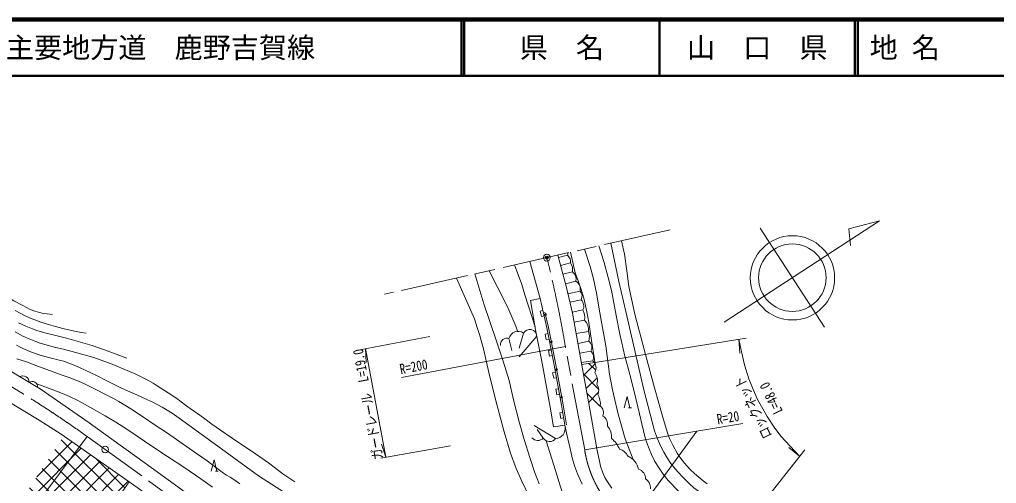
# Model space of a CAD drawing. Units: millimetres, scale not verified. Extents: x 40000 to 680000, y 20000 to 380000.
# Drawn here: x 219160 to 392934, y 297416 to 380000 of the extents above; entities that cross this region are included whole.
import ezdxf
from ezdxf.enums import TextEntityAlignment as Align

# ---------------------------------------------------------------- set-up
doc = ezdxf.new("R2010")
doc.units = ezdxf.units.MM
doc.header["$LTSCALE"] = 1000
doc.header["$PDMODE"] = 32
doc.header["$PDSIZE"] = 500
doc.linetypes.add('CHAIN', pattern=[18.5, 12, -1.5, 3.5, -1.5])
for name, color, linetype, lineweight in [('M-BGD', 7, 'Continuous', 13), ('M-BMK', 2, 'CHAIN', 13), ('M-BMK-SRVR', 3, 'Continuous', 13), ('M-STR-HTXT', 7, 'Continuous', 13), ('M-TTL', 2, 'Continuous', 140), ('M-TTL-LINE', 7, 'Continuous', 50)]:
    doc.layers.add(name, color=color, linetype=linetype, lineweight=lineweight)
doc.layers.add('M-OTRS', color=6, linetype='Continuous')
doc.layers.add('M-TTL-TXT', color=7, linetype='Continuous')
doc.styles.add('ＭＳ ゴシック', font='')
doc.styles.get('ＭＳ ゴシック').set_extended_font_data('MS Gothic')
pattern_1 = [(45, (0, -0), (-1414.214, 1414.214), []), (135, (0, -0), (-1414.214, -1414.214), [])]

msp = doc.modelspace()

# ---------------------------------------------------------------- hatches: boundary and pattern name
at = {"layer": 'M-BGD'}
for points in [[(312749, 327341, -0.41421), (312569, 327452, -0.41421), (312681, 327633, -1)], [(313792, 322451, -1), (313734, 322746, -0.41421), (313910, 322627, -0.41421)], [(314730, 317540, -1), (314677, 317835, -1)], [(315629, 312622, -1), (315575, 312917, -1)]]:
    msp.add_hatch(color=256, dxfattribs=at).paths.add_polyline_path(points)
h = msp.add_hatch(dxfattribs=at)
h.set_pattern_fill('USER', color=256, style=0, pattern_type=2)
h.set_pattern_definition(pattern_1)
h.paths.add_polyline_path([(321468, 317178, 0.30244), (321416, 318939), (319185, 318592), (320586, 310887), (322461, 311221, 0.16953), (322010, 313239, 0.27102), (321851, 315060, 0.23202)])
h = msp.add_hatch(dxfattribs=at)
h.set_pattern_fill('USER', color=256, style=0, pattern_type=2)
h.set_pattern_definition(pattern_1)
h.paths.add_polyline_path([(238650, 297712), (227015, 305864), (220468, 295902), (227348, 291408), (229241, 289983), (231111, 287049)])

# ---------------------------------------------------------------- linework, layer by layer
for p, q in [((316628, 338029), (315026, 337662)), ((311739, 330325), (309914, 336928)), ((317146, 336666), (315403, 336221)), ((317507, 335110), (315811, 334658)), ((318139, 333427), (316259, 332945)), ((311739, 330325), (310047, 330000)), ((318872, 331669), (316698, 331165)), ((319064, 330098), (317055, 329664)), ((312237, 328208), (311750, 328094)), ((311750, 328094), (311979, 327120)), ((311979, 327120), (312466, 327235)), ((319380, 328318), (317469, 327925)), ((319673, 326475), (317809, 326125)), ((306217, 323224), (306734, 321070)), ((311155, 323639), (308016, 319936)), ((308817, 324196), (308053, 321479)), ((313164, 324097), (312673, 324001)), ((312673, 324001), (312865, 323020)), ((320350, 324458), (318180, 324098)), ((312865, 323020), (313356, 323115)), ((320408, 322751), (318499, 322354)), ((313740, 321153), (313249, 321057)), ((313249, 321057), (313441, 320075)), ((313441, 320075), (313932, 320171)), ((320791, 320947), (318821, 320596)), ((321118, 319257), (319121, 318944)), ((319185, 318592), (321416, 318939)), ((314483, 317223), (313992, 317133)), ((313992, 317133), (314171, 316149)), ((314171, 316149), (314663, 316239)), ((315023, 314272), (314531, 314182)), ((314531, 314182), (314711, 313198)), ((314711, 313198), (315202, 313288)), ((315768, 310066), (315275, 309985)), ((315275, 309985), (315438, 308998)), ((327486, 310904), (327986, 310904)), ((314512, 305425), (310710, 307759)), ((316145, 307784), (314114, 307495)), ((315438, 308998), (315931, 309079)), ((312315, 305508), (311214, 306996)), ((254020, 299608), (254520, 299608)), ((238650, 297712), (231111, 287049))]:
    msp.add_line(p, q, dxfattribs=at)
for points in [[(196908, 341121), (198409, 340690), (199263, 340406), (200215, 340039), (201369, 339567), (204741, 338019), (208069, 336502), (210093, 335444), (211400, 334696), (212874, 333793), (213480, 333426), (214074, 333019), (215048, 332228), (216081, 331357), (216807, 330815), (217371, 330419), (218162, 329943), (219757, 329066), (221066, 328403), (221877, 328080), (222716, 327832), (223398, 327684), (224089, 327592), (225039, 327500)], [(326253, 340623), (326745, 338229), (327164, 335263), (327541, 332484), (327993, 330255), (328614, 327579), (330519, 320358), (332129, 314467), (333632, 308989), (334406, 306442), (334797, 305432), (335355, 304250), (336122, 302822), (336611, 302106), (337434, 301029), (338432, 299909), (339236, 299162), (339977, 298519), (340768, 297911), (341485, 297378)], [(319672, 339135), (320654, 336023), (321241, 333822), (321776, 331270), (322404, 327811), (323420, 321890), (324099, 316849), (324633, 314108), (325602, 309993), (326912, 305364), (328308, 301659)], [(322224, 339712), (323069, 336947), (323873, 334098), (324452, 331774), (324874, 329575), (325306, 327317), (325953, 323971), (326827, 320094), (327396, 317938), (328054, 315462), (328858, 312302), (329459, 309826), (329848, 308011), (330434, 305542), (330723, 304634), (331135, 303592), (331592, 302564), (332190, 301354), (332911, 300139), (333629, 299091), (334509, 297967), (336376, 296061)], [(324317, 340185), (325782, 333388), (327027, 328029), (330189, 314088), (332132, 306763), (332632, 305353), (333183, 304120), (333794, 302965), (334330, 302008), (335025, 300964), (335780, 300031), (336984, 298739), (338329, 297363), (339100, 296669), (339908, 296054), (340744, 295492), (341738, 294886), (342890, 294219), (344292, 293495), (346642, 292401), (349391, 290903), (353693, 288295)], [(324518, 296587), (323718, 297704), (323300, 298484), (322932, 299325), (322508, 300506), (322262, 301689), (321933, 303263), (320747, 310000), (318846, 320459), (317514, 327736), (316433, 332281), (314922, 338060)], [(317153, 338565), (317974, 334933), (318571, 333279), (319173, 331610), (319539, 330387), (320081, 327991), (320429, 326066), (320917, 322875), (321563, 318685)], [(307213, 336317), (308480, 332847), (309051, 330992), (310854, 325288)], [(296873, 333979), (300060, 326710), (300563, 325200), (300970, 323949), (301671, 321380), (302631, 317196), (303819, 312376), (305385, 306628), (306514, 302819), (307507, 300088), (308433, 297971), (310592, 293506), (312379, 289838), (314078, 286666), (314922, 285373), (315850, 283967), (317018, 282421), (319037, 279861), (320227, 278795), (321108, 277989), (321540, 277532), (321760, 277322)], [(300138, 334717), (301777, 329399), (303956, 322923), (305199, 319200), (306236, 315771), (307046, 312289), (308030, 308368), (308906, 305243), (309917, 302027), (310753, 299506), (311578, 297323)], [(302672, 335290), (304132, 332448), (306018, 328740), (307430, 325437), (307747, 324501)], [(311739, 330325), (312964, 325118), (314131, 319150), (315555, 311361), (316145, 307784)], [(314114, 307495), (313531, 311024), (312108, 318813), (310941, 324781), (310047, 330000)], [(218400, 328186), (219296, 327726), (220071, 327337), (220939, 326927), (221908, 326520), (222958, 326135), (224284, 325706), (225529, 325334), (226851, 325023), (228690, 324590), (230149, 324301), (231022, 324157)], [(316440, 307840), (315850, 311413), (314426, 319205), (313258, 325182), (312621, 327885)], [(218985, 326024), (220281, 325438), (221440, 324952), (222213, 324666), (223633, 324242), (225627, 323769), (227509, 323271), (230029, 322588), (232062, 321982), (234258, 321227), (237316, 320096), (238240, 319742)], [(218353, 324382), (219745, 323648), (220868, 323138), (222044, 322677), (222818, 322415), (223913, 322065), (225320, 321684), (226966, 321296), (228925, 320790), (230633, 320318), (232358, 319818), (233527, 319442), (235312, 318762), (237620, 317832), (239846, 316850), (241878, 315869), (242939, 315288), (243641, 314825), (245613, 313563), (247144, 312523), (248691, 311329), (249490, 310780), (251217, 309558), (252116, 308926), (253358, 307952), (254921, 306892), (257008, 305504), (261126, 302721), (263434, 301098), (265982, 299160), (268104, 297680)], [(218605, 322015), (219653, 321521), (221000, 320904), (222095, 320478), (222998, 320208), (224122, 319895), (225104, 319682), (225986, 319447), (227017, 319170), (227780, 318904), (228599, 318565), (229854, 318048), (231849, 317123), (233071, 316515), (234437, 315813), (237086, 314522), (237955, 314105), (240000, 313223), (241948, 312333), (243016, 311835), (244546, 310986), (246296, 309946), (247547, 309028), (255082, 303609), (261689, 298797), (266308, 295784)], [(214166, 319407), (223003, 314143), (231546, 308203), (242571, 300269), (251659, 293688)], [(218708, 319627), (220402, 319039), (222534, 318244), (224640, 317480), (226738, 316724), (227991, 316283), (229379, 315719), (230600, 315199), (232270, 314393), (234931, 313039), (235902, 312533), (236834, 312002), (238982, 310685), (241226, 309194), (243308, 307813), (245281, 306505), (248264, 304417), (250661, 302725), (252550, 301444), (253300, 300876), (255424, 299224), (255982, 298918), (256624, 298559), (257444, 298015), (258356, 297356)], [(222211, 315171), (223643, 314630), (226187, 313676), (227202, 313278), (228044, 312926), (229537, 312180), (231278, 311249), (234379, 309475), (236288, 308304), (238074, 307195), (240272, 305711), (242543, 304163), (245508, 302201), (248373, 300292), (251427, 298218), (253489, 296766)], [(326736, 310904), (327236, 312904), (327736, 310904)], [(217232, 311946), (222651, 308688), (226583, 306167), (238650, 297712), (263452, 280065)], [(319257, 297302), (318424, 299156), (317905, 300573), (317450, 302000), (317086, 303661), (316666, 305374), (316145, 307784)], [(312836, 305013), (314484, 299696), (315356, 296824), (315963, 295082), (316800, 293293), (317760, 291479), (318631, 290027), (319617, 288582), (320956, 286864), (322144, 285633), (324296, 283630), (325152, 282955), (325586, 282571), (326447, 282026), (327084, 281739), (328170, 281359), (329567, 280956), (331409, 280528), (333823, 280039), (335696, 279637)], [(253270, 299608), (253770, 301608), (254270, 299608)]]:
    msp.add_lwpolyline(points, dxfattribs=at)
for centre in [(312715, 327487), (313763, 322599), (314703, 317688), (315602, 312769)]:
    msp.add_circle(centre, 150, dxfattribs=at)
for centre, radius, start, end in [((315356, 338350), 1311, 345.84346, 4.55877), ((315765, 336921), 1405, 349.53807, 52.11166), ((315665, 335503), 1883, 347.98075, 38.14221), ((316444, 333751), 1726, 349.19599, 51.96824), ((317255, 332027), 1656, 347.52539, 57.73494), ((317886, 330752), 1347, 330.97947, 42.93883), ((317922, 328977), 1600, 335.64483, 44.4639), ((316319, 326885), 3380, 353.03314, 25.08071), ((318022, 324799), 2353, 351.66199, 45.41762), ((305870, 322089), 1187, 72.98381, 184.19905), ((307848, 322824), 1679, 54.78792, 166.24759), ((309906, 323584), 1250, 2.51702, 150.65863), ((318130, 323528), 2406, 341.14789, 22.72048), ((319549, 321626), 1415, 331.36804, 52.63784), ((319836, 319886), 1428, 333.85848, 48.03681), ((320119, 318020), 1590, 328.02223, 51.0819), ((219718, 315415), 1160, 359.70302, 118.73264), ((319499, 315728), 2445, 344.13106, 36.38135), ((221432, 314659), 932, 351.96351, 126.47215), ((320374, 314014), 1810, 334.64423, 35.30012), ((319346, 311584), 3136, 353.35911, 31.8464), ((321429, 309996), 1602, 339.05298, 49.91336), ((321993, 307910), 1778, 350.9819, 58.36195), ((321540, 305715), 2924, 354.17889, 40.96505), ((314470, 307187), 1763, 271.36966, 11.6778), ((311326, 306374), 1313, 218.23808, 318.7954), ((313440, 306171), 1306, 210.47707, 325.16176), ((321783, 301953), 4372, 21.23122, 52.42678), ((325063, 301019), 2640, 28.112, 72.47176), ((326118, 299331), 3197, 11.10177, 66.50931), ((328792, 298294), 1715, 357.58152, 74.3672), ((329505, 296623), 1886, 355.49969, 57.94909)]:
    msp.add_arc(centre, radius, start, end, dxfattribs=at)
at = {"layer": 'M-BMK'}
for p, q in [((334920, 342583), (284078, 331085)), ((319688, 303382), (316249, 321814)), ((231164, 305794), (277728, 272128))]:
    msp.add_line(p, q, dxfattribs=at)
for centre, radius, start, end in [((118978, 288884), 200000, 9.477, 14.10232), ((114606, 143269), 200000, 54.35317, 61.62667), ((339453, 306438), 20000, 188.78789, 233.82547)]:
    msp.add_arc(centre, radius, start, end, dxfattribs=at)
at = {"layer": 'M-BMK-SRVR'}
for p, q in [((344490, 326120), (372139, 344188)), ((372139, 344188), (366654, 342761)), ((350884, 342842), (362372, 325262)), ((366654, 342761), (366995, 339780))]:
    msp.add_line(p, q, dxfattribs=at)
for centre, radius in [((356651, 334017), 7500), ((356628, 334052), 6000), ((312951, 337615), 600), ((234391, 303461), 600)]:
    msp.add_circle(centre, radius, dxfattribs=at)
at = {"layer": 'M-OTRS'}
msp.add_point((312951, 337615), dxfattribs=at)
at = {"layer": 'M-STR-HTXT'}
for p, q in [((279684, 321222), (292159, 323587)), ((321574, 318951), (348416, 323299)), ((316249, 321814), (287078, 316308)), ((347136, 323092), (347267, 320640)), ((284323, 302100), (280719, 321419)), ((280719, 321419), (280829, 318966)), ((319688, 303382), (347824, 308114)), ((327648, 290293), (339632, 306737)), ((231164, 305794), (213335, 281858)), ((283415, 301940), (295813, 304116)), ((284323, 302100), (283541, 304427)), ((343367, 283859), (358823, 303395)), ((357927, 302262), (356024, 303813))]:
    msp.add_line(p, q, dxfattribs=at)
msp.add_lwpolyline([(357927, 302262), (354596, 305857), (353421, 307441), (352153, 309318), (351365, 310677), (350441, 312365), (349543, 314434), (348900, 316058), (348113, 318560), (347624, 320596), (347136, 323092)], dxfattribs=at)
at = {"layer": 'M-TTL'}
msp.add_line((680000, 380000), (40000, 380000), dxfattribs=at)
at = {"layer": 'M-TTL-LINE'}
for p, q in [((297750, 380000), (297750, 370000)), ((298250, 380000), (298250, 370000)), ((333000, 380000), (333000, 370000)), ((367750, 380000), (367750, 370000)), ((368250, 380000), (368250, 370000)), ((40000, 370000), (680000, 370000))]:
    msp.add_line(p, q, dxfattribs=at)

# ---------------------------------------------------------------- texts
at = {"layer": 'M-STR-HTXT', "style": 'ＭＳ ゴシック', "width": 0.8}
for s, rotation, p in [('ガードレール\u3000L=19.0', 100.568, (282571, 311769)), ('ロックネット', 115.881, (350950, 311544)), ('L=48.0', 115.881, (354155, 313216))]:
    msp.add_text(s, height=1833, rotation=rotation, dxfattribs=at).set_placement(p, align=Align.BOTTOM_CENTER)
msp.add_text('R=200', height=1833, rotation=10.689, dxfattribs=at).set_placement((287078, 316308), align=Align.BOTTOM_LEFT)
msp.add_text('R=20', height=1833, rotation=9.547, dxfattribs=at).set_placement((347390, 308041), align=Align.BOTTOM_RIGHT)
at = {"layer": 'M-TTL-TXT', "style": 'ＭＳ ゴシック'}
for s, p in [('主要地方道\u3000鹿野吉賀線', (216734, 375000)), ('地 名', (370380, 375000))]:
    msp.add_text(s, height=3666, dxfattribs=at).set_placement(p, align=Align.MIDDLE_LEFT)
for s, p in [('県\u3000名', (315625, 375000)), ('山\u3000口\u3000県', (350375, 375000))]:
    msp.add_text(s, height=3666, dxfattribs=at).set_placement(p, align=Align.MIDDLE_CENTER)

doc.saveas('drawing.dxf')
